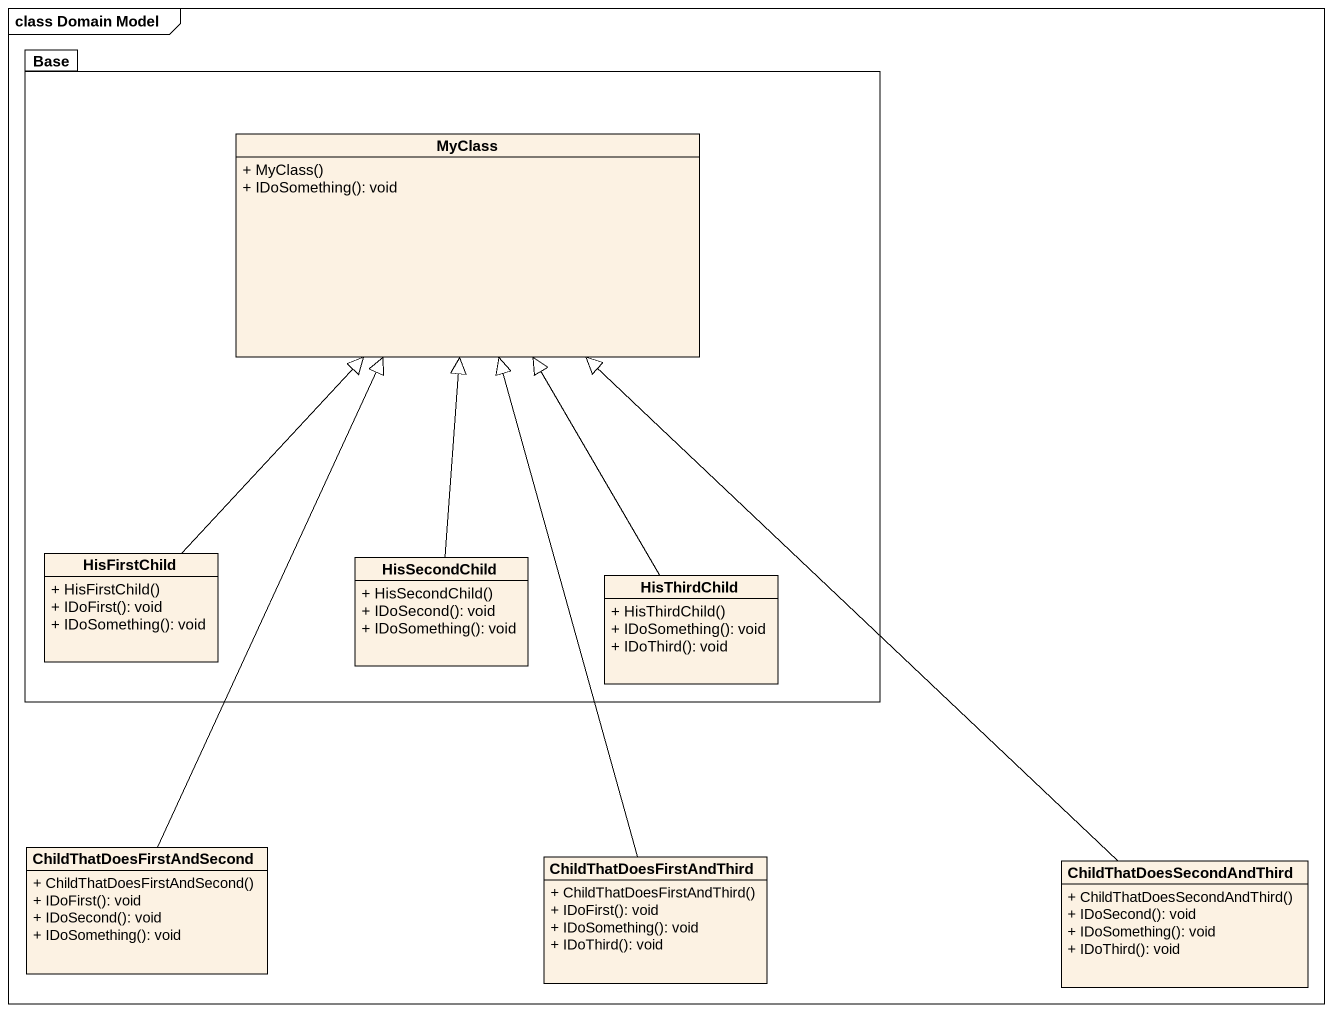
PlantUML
@startuml
mainframe class Domain Model
hide circle
hide empty members
skinparam classAttributeIconSize 0
package Base {
  class MyClass {
    + MyClass()
    + IDoSomething(): void
  }
  class HisFirstChild {
    + HisFirstChild()
    + IDoFirst(): void
    + IDoSomething(): void
  }
  class HisSecondChild {
    + HisSecondChild()
    + IDoSecond(): void
    + IDoSomething(): void
  }
  class HisThirdChild {
    + HisThirdChild()
    + IDoSomething(): void
    + IDoThird(): void
  }
}
class ChildThatDoesFirstAndSecond {
  + ChildThatDoesFirstAndSecond()
  + IDoFirst(): void
  + IDoSecond(): void
  + IDoSomething(): void
}
class ChildThatDoesFirstAndThird {
  + ChildThatDoesFirstAndThird()
  + IDoFirst(): void
  + IDoSomething(): void
  + IDoThird(): void
}
class ChildThatDoesSecondAndThird {
  + ChildThatDoesSecondAndThird()
  + IDoSecond(): void
  + IDoSomething(): void
  + IDoThird(): void
}
HisFirstChild -up-|> MyClass
HisSecondChild -up-|> MyClass
HisThirdChild -up-|> MyClass
ChildThatDoesFirstAndSecond -up-|> MyClass
ChildThatDoesFirstAndThird -up-|> MyClass
ChildThatDoesSecondAndThird -up-|> MyClass
@enduml
